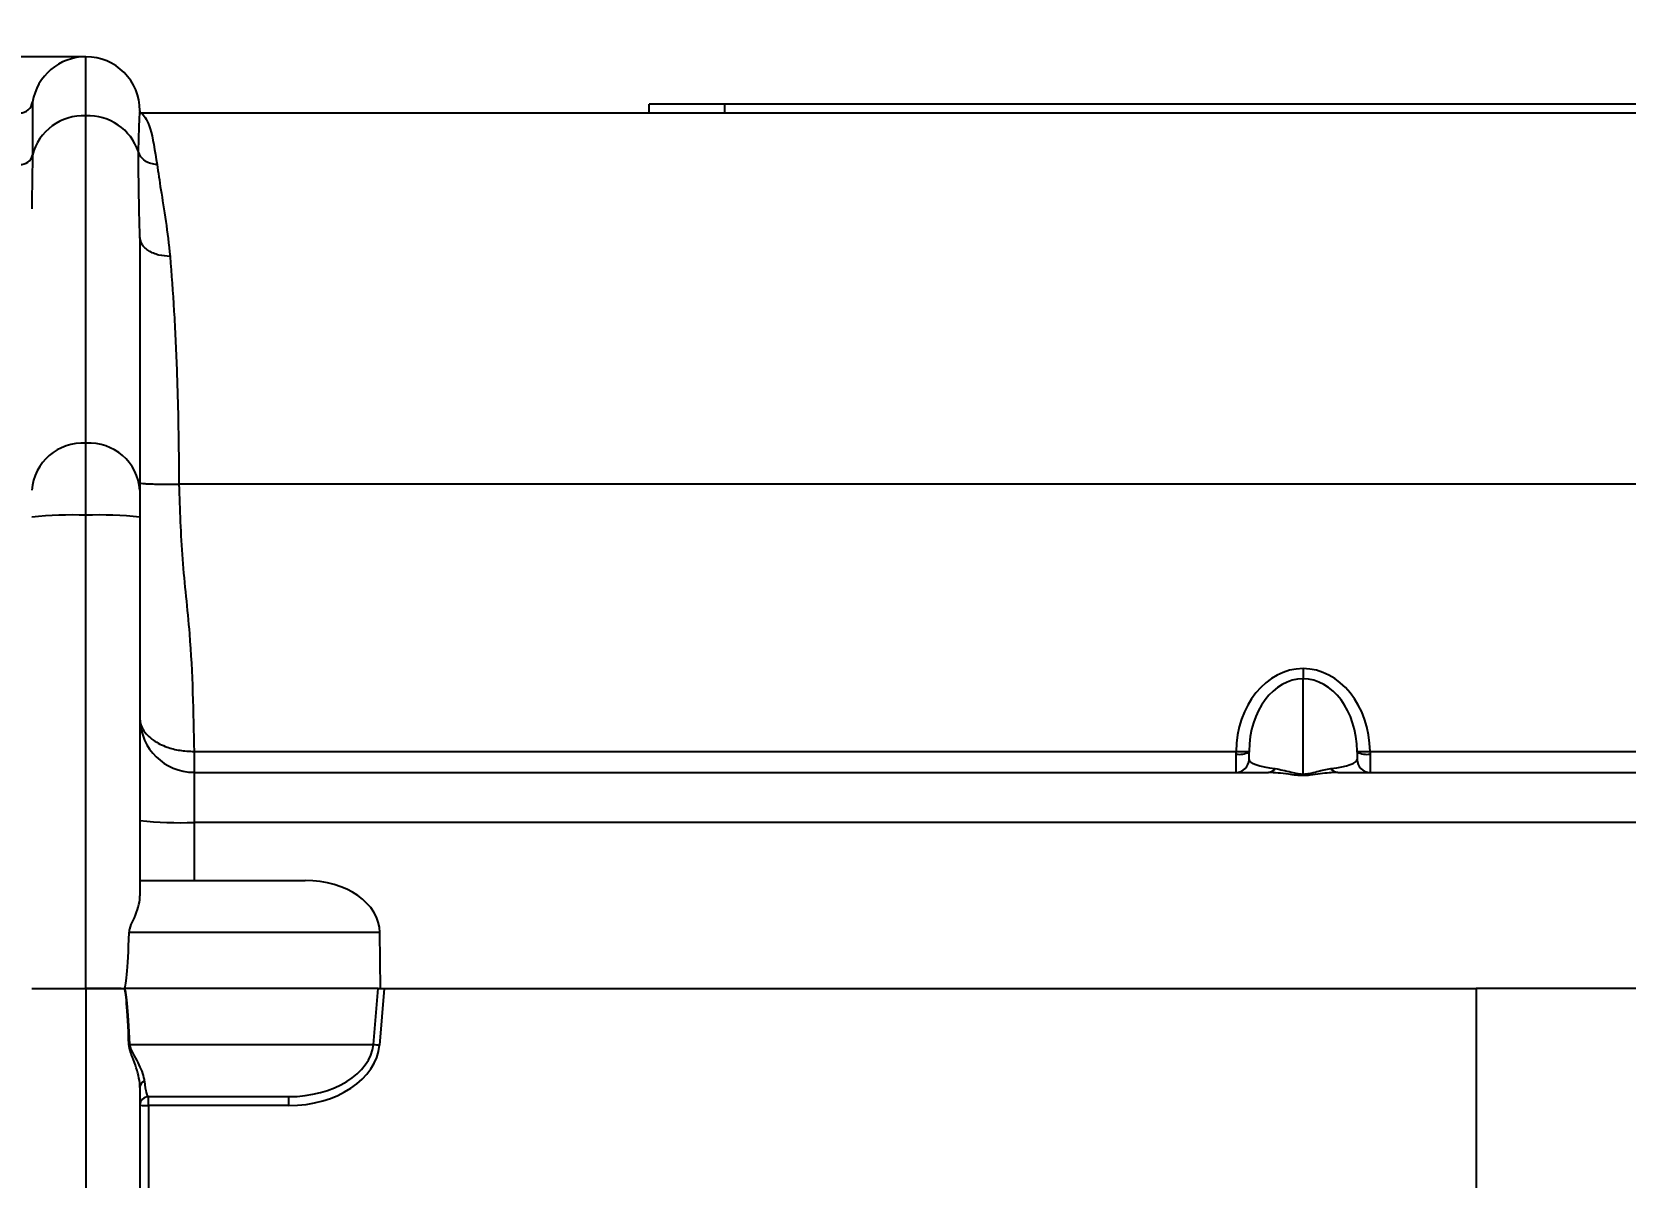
# Model space of a CAD drawing. Header units: millimetres. Extents: x 12 to 854, y 4 to 555.
# Drawn here: x 153.75 to 184.95, y 274.65 to 297.08 of the extents above; entities that cross this region are included whole.
import ezdxf

# ---------------------------------------------------------------- set-up
doc = ezdxf.new("R2010")
doc.units = ezdxf.units.MM
doc.linetypes.add('CENTER', pattern=[10.16, 6.35, -1.27, 1.27, -1.27])
doc.layers.add('DEFAULT_1', color=7, linetype='CENTER')
doc.styles.add('SLDTEXTSTYLE2', font='TXT', dxfattribs={"width": 0.75})
doc.dimstyles.new('SLDDIMSTYLE0', dxfattribs={"dimtxt": 6.614583, "dimasz": 3.556, "dimexe": 0, "dimexo": 0.0625, "dimgap": 1.653646, "dimtad": 1, "dimdec": 0, "dimlfac": 3, "dimrnd": 1e-09, "dimzin": 12, "dimdsep": 46, "dimtxsty": 'SLDTEXTSTYLE2', "dimblk1": 'CLOSED', "dimblk2": 'CLOSED', "dimsah": 1, "dimcen": 0.09, "dimadec": 0, "dimazin": 3, "dimtfac": 1, "dimtdec": 0, "dimtofl": 0, "dimtmove": 0, "dimatfit": 3, "dimldrblk": 'CLOSED', "dimfxl": 1, "dimfrac": 2, "dimtolj": 1, "dimtzin": 12, "dimarcsym": 0})

# ---------------------------------------------------------------- blocks, each defined once
blk = doc.blocks.new('_Closed')
at = {"color": 0, "linetype": 'ByBlock', "lineweight": -2}
for p, q in [((-1, 0.166667), (0, 0)), ((-1, 0.166667), (-1, -0.166667)), ((0, 0), (-1, -0.166667)), ((0, 0), (-1, 0))]:
    blk.add_line(p, q, dxfattribs=at)
blk = doc.blocks.new('_D')
at = {"layer": 'DEFAULT_1'}
for p, q in [((196.6, 336.443), (194.588, 336.443)), ((194.588, 336.443), (194.588, 325.933)), ((213.7, 336.443), (215.712, 336.443)), ((215.712, 336.443), (215.712, 325.933)), ((194.588, 325.933), (196.6, 325.933)), ((215.712, 325.933), (213.7, 325.933)), ((117.805, 279.346), (117.805, 325.592)), ((284.344, 279.346), (284.344, 325.592)), ((117.805, 324.592), (284.344, 324.592))]:
    blk.add_line(p, q, dxfattribs=at)
at = {"layer": 'DEFAULT_1', "xscale": 3.556, "yscale": 3.556, "rotation": 180}
blk.add_blockref('_Closed', (117.805, 324.592, -2.982), dxfattribs=at)
at = {"layer": 'DEFAULT_1', "xscale": 3.556, "yscale": 3.556}
blk.add_blockref('_Closed', (284.344, 324.592, -2.982), dxfattribs=at)
at = {"layer": 'DEFAULT_1', "char_height": 6.6146, "attachment_point": 1, "style": 'SLDTEXTSTYLE2'}
for s, insert in [('500', (197.819, 346.311)), ('19.7', (196.6, 334.46))]:
    blk.add_mtext(s, dxfattribs=dict(at, insert=insert))

msp = doc.modelspace()

# ---------------------------------------------------------------- linework, layer by layer
at = {"color": 7, "linetype": 'Continuous', "lineweight": 25}
for p, q in [((154.804, 296.592), (139.988, 296.592)), ((154.804, 295.435), (154.804, 296.592)), ((153.76, 295.704), (153.76, 294.666)), ((155.863, 295.533), (155.863, 295.521)), ((155.863, 295.521), (155.863, 295.491)), ((155.863, 295.491), (155.905, 295.479)), ((155.875, 295.491), (246.274, 295.491)), ((165.833, 295.491), (165.833, 295.66)), ((167.315, 295.66), (165.833, 295.66)), ((167.315, 295.491), (167.315, 295.66)), ((193.9, 295.66), (167.315, 295.66)), ((154.804, 289.022), (154.804, 295.435)), ((155.863, 293.053), (155.863, 288.105)), ((154.804, 287.614), (154.804, 289.022)), ((155.863, 288.105), (155.863, 287.577)), ((245.525, 288.219), (156.625, 288.219)), ((154.804, 278.346), (154.804, 287.614)), ((155.863, 287.577), (155.863, 280.16)), ((178.638, 284.611), (178.638, 284.412)), ((178.638, 282.546), (178.638, 284.412)), ((156.921, 282.988), (156.921, 282.579)), ((156.921, 282.988), (177.326, 282.988)), ((177.326, 282.937), (177.326, 282.988)), ((177.58, 282.994), (177.58, 282.976)), ((179.696, 282.976), (179.696, 282.994)), ((179.95, 282.988), (179.95, 282.937)), ((179.95, 282.988), (199.762, 282.988)), ((177.326, 282.579), (177.326, 282.937)), ((177.58, 282.833), (177.58, 282.976)), ((179.696, 282.976), (179.696, 282.833)), ((179.95, 282.937), (179.95, 282.579)), ((156.921, 282.579), (156.921, 281.599)), ((156.921, 282.579), (177.96, 282.579)), ((178.638, 282.546), (178.638, 282.516)), ((179.316, 282.579), (200.397, 282.579)), ((156.921, 281.599), (156.921, 280.463)), ((245.228, 281.599), (156.921, 281.599)), ((155.863, 280.463), (159.1, 280.463)), ((160.561, 279.441), (155.653, 279.441)), ((160.576, 278.346), (160.561, 279.441)), ((153.746, 278.346), (154.804, 278.346)), ((155.209, 278.346), (154.804, 278.346)), ((154.804, 278.346), (154.804, 263.083)), ((155.494, 278.346), (155.209, 278.346)), ((155.556, 278.346), (155.552, 278.346)), ((160.526, 278.346), (155.556, 278.346)), ((160.434, 277.251), (160.526, 278.346)), ((160.526, 278.346), (160.647, 278.346)), ((160.647, 278.346), (160.554, 277.239)), ((160.647, 278.346), (182.025, 278.346)), ((220.125, 278.346), (182.025, 278.346)), ((182.025, 278.346), (182.025, 270.501)), ((155.662, 277.251), (160.434, 277.251)), ((155.863, 276.409), (155.863, 263.12)), ((158.777, 276.229), (156.032, 276.229)), ((156.032, 276.054), (156.032, 276.229)), ((158.777, 276.054), (158.777, 276.229)), ((156.032, 276.054), (156.032, 268.211)), ((158.777, 276.054), (156.032, 276.054))]:
    msp.add_line(p, q, dxfattribs=at)
for centre, radius, start, end in [((154.804, 295.533), 1.058, 90, 170.7182), ((154.804, 295.533), 1.058, 0, 90), ((153.509, 295.745), 0.254, 270, 350.7182), ((154.752, 294.411), 1.025, 87.0893, 165.6154), ((154.85, 294.397), 1.038, 18.7254, 92.5409), ((153.522, 294.727), 0.246, 267.0893, 345.6154), ((154.738, 288.029), 0.995, 86.1887, 175.5981), ((154.87, 288.029), 0.995, 4.4019, 93.8113), ((154.54, 280.005), 7.614, 88.0109, 95.9867), ((155.068, 280.005), 7.614, 84.0133, 91.9891), ((156.921, 283.638), 1.058, 181.2758, 270), ((177.406, 284.842), 1.855, 267.5182, 275.3696), ((179.87, 284.842), 1.855, 264.6304, 272.4818), ((177.388, 283.376), 0.444, 261.9709, 295.6435), ((177.326, 282.833), 0.254, 270, 0), ((179.888, 283.376), 0.444, 244.3565, 278.0291), ((179.95, 282.833), 0.254, 180, 270), ((177.953, 282.744), 0.164, 272.5814, 327.4924), ((179.323, 282.744), 0.164, 212.5076, 267.4186), ((156.657, 289.208), 7.614, 264.0133, 271.9891), ((155.78, 278.282), 0.233, 164.092, 164.5377), ((155.734, 276.733), 0.522, 97.943, 99.6181), ((160.853, 280.882), 3.655, 263.4166, 265.3017), ((156, 276.403), 0.138, 112.1171, 177.3464), ((156.032, 276.06), 0.169, 90, 180), ((155.99, 277.272), 1.218, 264.0133, 271.9891)]:
    msp.add_arc(centre, radius, start, end, dxfattribs=at)
for centre, major_axis, ratio, start_param, end_param in [((178.638, 282.968), (0, 1.642), 0.799024, 0, 1.558959), ((178.638, 282.968), (0, 1.642), 0.799024, 4.724227, 6.283185), ((178.638, 282.977), (0, 1.434), 0.737834, 0, 1.558959), ((178.638, 282.977), (0, 1.434), 0.737834, 4.724227, 6.283185), ((178.638, 282.833), (1.058, 0), 0.196574, 3.141593, 4.169557), ((178.638, 282.833), (1.058, 0), 0.196574, 5.255221, 6.283185), ((159.063, 279.404), (1.497, 0.052), 0.706247, 6.268806, 7.804696), ((154.804, 381.851), (-0.748, 103.505), 0.007232, 3.14154, 3.287146), ((154.804, 158.275), (0.748, 120.07), 0.006235, 6.147961, 6.279394), ((154.685, 158.281), (0.868, 120.066), 0.007232, 6.148009, 6.279442), ((158.82, 277.288), (1.617, 0.049), 0.653924, 4.666044, 6.201934), ((158.82, 277.282), (1.736, 0.06), 0.706247, 4.663104, 6.198993), ((156.032, 277.288), (0, 1.058), 0.113137, 2.36827, 3.141593)]:
    msp.add_ellipse(centre, major_axis=major_axis, ratio=ratio, start_param=start_param, end_param=end_param, dxfattribs=at)
for points, knots in [([(155.834, 294.731), (155.837, 294.87), (155.845, 295.141), (155.854, 295.387), (155.861, 295.523), (155.862, 295.522), (155.863, 295.521)], [0, 0, 0, 0, 0.2735659, 0.5314015, 0.7735255, 1, 1, 1, 1]), ([(155.905, 295.479), (155.9, 295.479), (155.891, 295.48), (155.882, 295.485), (155.875, 295.491), (155.869, 295.498), (155.864, 295.508), (155.863, 295.516), (155.863, 295.521)], [0, 0, 0, 0, 0.239456, 0.368357, 0.499994, 0.631632, 0.760536, 1, 1, 1, 1]), ([(155.905, 295.479), (155.96, 295.412), (156.07, 295.276), (156.155, 294.749), (156.198, 294.481)], [0, 0, 0, 0, 0.49354, 1, 1, 1, 1]), ([(153.76, 294.666), (153.755, 294.394), (153.749, 294.071), (153.746, 293.679), (153.746, 293.616)], [0, 0, 0, 0, 0.8398695, 1, 1, 1, 1]), ([(155.863, 293.053), (155.854, 293.369), (155.837, 294.003), (155.835, 294.488), (155.834, 294.731)], [0, 0, 0, 0, 0.500206, 1, 1, 1, 1]), ([(156.198, 294.481), (156.157, 294.485), (156.074, 294.492), (155.962, 294.547), (155.874, 294.628), (155.847, 294.697), (155.834, 294.731)], [0, 0, 0, 0, 0.2428873, 0.5, 0.7571127, 1, 1, 1, 1]), ([(156.198, 294.481), (156.221, 294.323), (156.268, 293.994), (156.372, 293.391), (156.426, 292.916), (156.452, 292.683)], [0, 0, 0, 0, 0.321745, 0.666719, 1, 1, 1, 1]), ([(156.452, 292.683), (156.378, 292.688), (156.264, 292.695), (156.127, 292.741), (156.032, 292.789), (155.956, 292.848), (155.883, 292.934), (155.87, 293.006), (155.863, 293.053)], [0, 0, 0, 0, 0.239459, 0.368363, 0.500003, 0.631642, 0.760545, 1, 1, 1, 1]), ([(156.452, 292.683), (156.479, 292.334), (156.531, 291.651), (156.584, 290.511), (156.618, 289.366), (156.622, 288.595), (156.625, 288.219)], [0, 0, 0, 0, 0.2667577, 0.5223031, 0.7666947, 1, 1, 1, 1]), ([(155.863, 288.245), (155.873, 288.242), (155.888, 288.237), (155.983, 288.231), (156.082, 288.226), (156.204, 288.223), (156.381, 288.22), (156.529, 288.219), (156.625, 288.219)], [0, 0, 0, 0, 0.239457, 0.368361, 0.5, 0.631639, 0.760543, 1, 1, 1, 1]), ([(156.625, 288.219), (156.641, 287.73), (156.674, 286.751), (156.884, 285.015), (156.907, 283.756), (156.921, 282.988)], [0, 0, 0, 0, 0.279803, 0.560483, 1, 1, 1, 1]), ([(178.638, 282.516), (178.594, 282.517), (178.493, 282.521), (178.256, 282.559), (178.085, 282.571), (177.96, 282.579)], [0, 0, 0, 0, 0.168032, 0.387067, 1, 1, 1, 1]), ([(178.091, 282.655), (178.19, 282.635), (178.321, 282.608), (178.511, 282.557), (178.595, 282.546), (178.631, 282.546), (178.638, 282.546)], [0, 0, 0, 0, 0.638342, 0.849511, 0.969987, 1, 1, 1, 1]), ([(178.638, 282.546), (178.668, 282.547), (178.706, 282.549), (178.802, 282.565), (178.968, 282.613), (179.098, 282.638), (179.185, 282.655)], [0, 0, 0, 0, 0.125085, 0.158297, 0.4378, 1, 1, 1, 1]), ([(179.316, 282.579), (179.206, 282.573), (179.038, 282.563), (178.804, 282.522), (178.684, 282.517), (178.638, 282.516)], [0, 0, 0, 0, 0.537256, 0.82345, 1, 1, 1, 1]), ([(155.653, 279.441), (155.656, 279.465), (155.669, 279.556), (155.782, 279.778), (155.855, 279.993), (155.861, 280.136), (155.863, 280.16)], [0, 0, 0, 0, 0.073165, 0.275116, 0.875631, 1, 1, 1, 1]), ([(154.804, 278.346), (154.822, 278.346), (154.856, 278.346), (154.908, 278.346), (154.959, 278.346), (155.028, 278.346), (155.112, 278.346), (155.177, 278.346), (155.209, 278.346)], [0, 0, 0, 0, 0.124962, 0.249763, 0.374704, 0.500085, 0.7501, 1, 1, 1, 1]), ([(155.209, 278.346), (155.225, 278.346), (155.257, 278.346), (155.303, 278.346), (155.348, 278.346), (155.407, 278.346), (155.477, 278.346), (155.527, 278.346), (155.552, 278.346)], [0, 0, 0, 0, 0.124944, 0.249728, 0.374655, 0.500025, 0.750066, 1, 1, 1, 1]), ([(155.555, 278.344), (155.555, 278.344), (155.555, 278.344), (155.555, 278.345), (155.554, 278.345), (155.553, 278.346), (155.552, 278.346)], [0, 0, 0, 0, 0.00000198414, 0.00000198414, 0.00000198414, 0.0000132613, 0.0000132613, 0.0000132613, 0.0000132613]), ([(155.863, 276.409), (155.863, 276.468), (155.855, 276.53), (155.831, 276.658), (155.813, 276.724), (155.769, 276.86), (155.743, 276.93), (155.701, 277.04), (155.686, 277.078), (155.66, 277.158), (155.648, 277.201), (155.646, 277.248)], [0, 0, 0, 0, 0.25, 0.25, 0.5, 0.5, 0.75, 0.75, 0.875, 0.875, 1, 1, 1, 1]), ([(155.662, 277.251), (155.663, 277.228), (155.668, 277.206), (155.681, 277.166), (155.689, 277.148), (155.714, 277.095), (155.732, 277.063), (155.783, 276.969), (155.815, 276.909), (155.87, 276.795), (155.894, 276.739), (155.93, 276.632), (155.943, 276.58), (155.948, 276.53)], [0, 0, 0, 0, 0.0625, 0.0625, 0.125, 0.125, 0.25, 0.25, 0.5, 0.5, 0.75, 0.75, 1, 1, 1, 1])]:
    msp.add_open_spline(points, degree=3, knots=knots, dxfattribs=at)
at = {"color": 8, "linetype": 'Continuous', "lineweight": 25}
msp.add_open_spline([(155.864, 283.6), (155.865, 283.598), (155.866, 283.579), (155.87, 283.559), (155.884, 283.502), (155.932, 283.381), (156.092, 283.211), (156.362, 283.076), (156.64, 283.001), (156.826, 282.992), (156.921, 282.988)], degree=3, knots=[0, 0, 0, 0, 0.0068797, 0.0630474, 0.0647706, 0.1971536, 0.4672429, 0.6765393, 0.8350868, 1, 1, 1, 1], dxfattribs=at)

# ---------------------------------------------------------------- dimensions: what is measured, and where the dimension line sits
at = {"layer": 'DEFAULT_1'}
dim = msp.add_linear_dim(base=(284.344, 324.592), p1=(117.805, 278.346), p2=(284.344, 278.346), dimstyle='SLDDIMSTYLE0', dxfattribs=at)
dim.commit()
dim.dimension.update_dxf_attribs({"geometry": '_D', "text_midpoint": (205.15, 324.592), "dimtype": 160})

doc.saveas('drawing.dxf')
